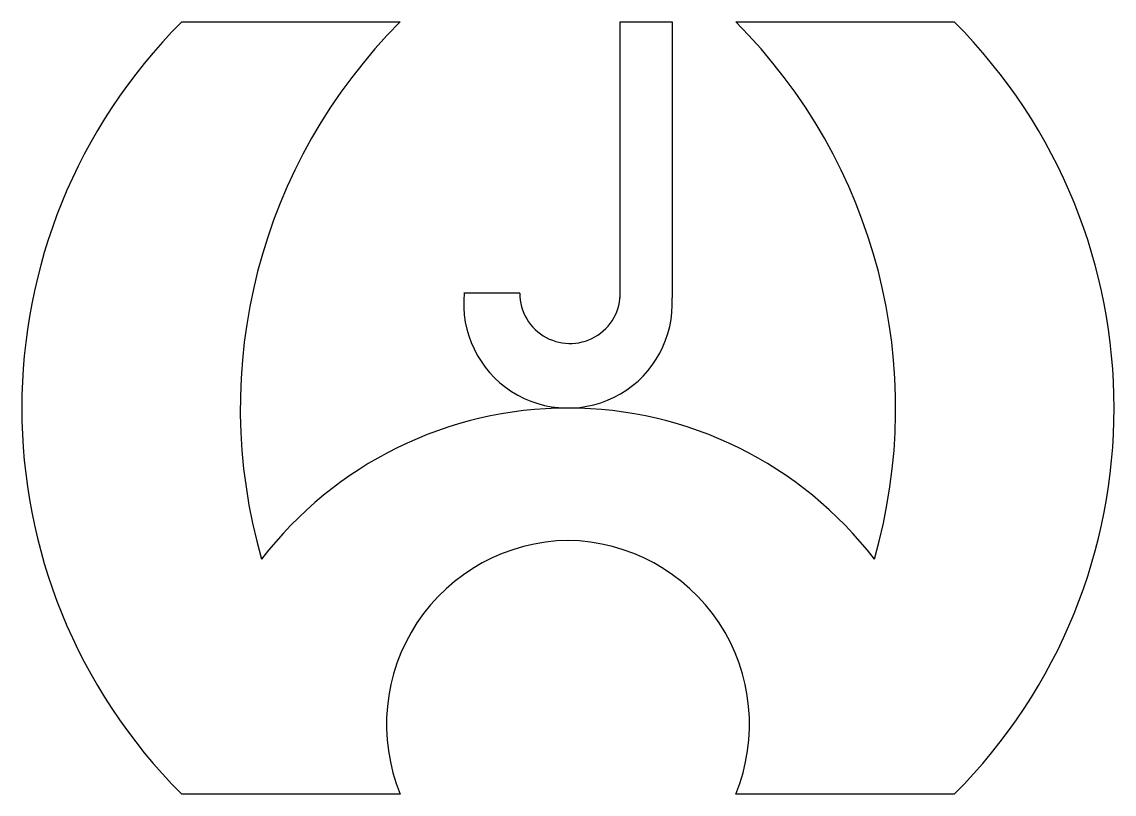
# Model space of a CAD drawing. Header units: inches. Extents: x 17.3 to 37.3, y 12 to 26.2.
import ezdxf

# ---------------------------------------------------------------- set-up
doc = ezdxf.new("R2010")
doc.units = ezdxf.units.IN
doc.header["$MEASUREMENT"] = 0

msp = doc.modelspace()

# ---------------------------------------------------------------- linework, layer by layer
for p, q in [((20.226, 26.155), (24.226, 26.155)), ((30.369, 26.155), (34.369, 26.155)), ((26.413, 21.187), (25.388, 21.187)), ((24.226, 12.013), (20.226, 12.013)), ((34.369, 12.013), (30.369, 12.013))]:
    msp.add_line(p, q)
msp.add_lwpolyline([(28.25, 21.102), (28.25, 26.155), (29.203, 26.155), (29.203, 21.102)])
for centre, radius, start, end in [((27.297, 19.084), 10, 135, 225), ((31.297, 19.084), 10, 135, 196.0594), ((23.297, 19.084), 10, 343.9406, 45), ((27.297, 19.084), 10, 315, 45), ((27.334, 21.187), 0.921, 180, 5.2733), ((27.297, 20.993), 1.909, 174.193, 3.2591), ((27.297, 12.013), 7.071, 37.5014, 142.4986), ((27.341, 13.292), 3.367, 90.743, 202.3244), ((27.254, 13.292), 3.367, 337.6756, 89.257)]:
    msp.add_arc(centre, radius, start, end)

doc.saveas('drawing.dxf')
